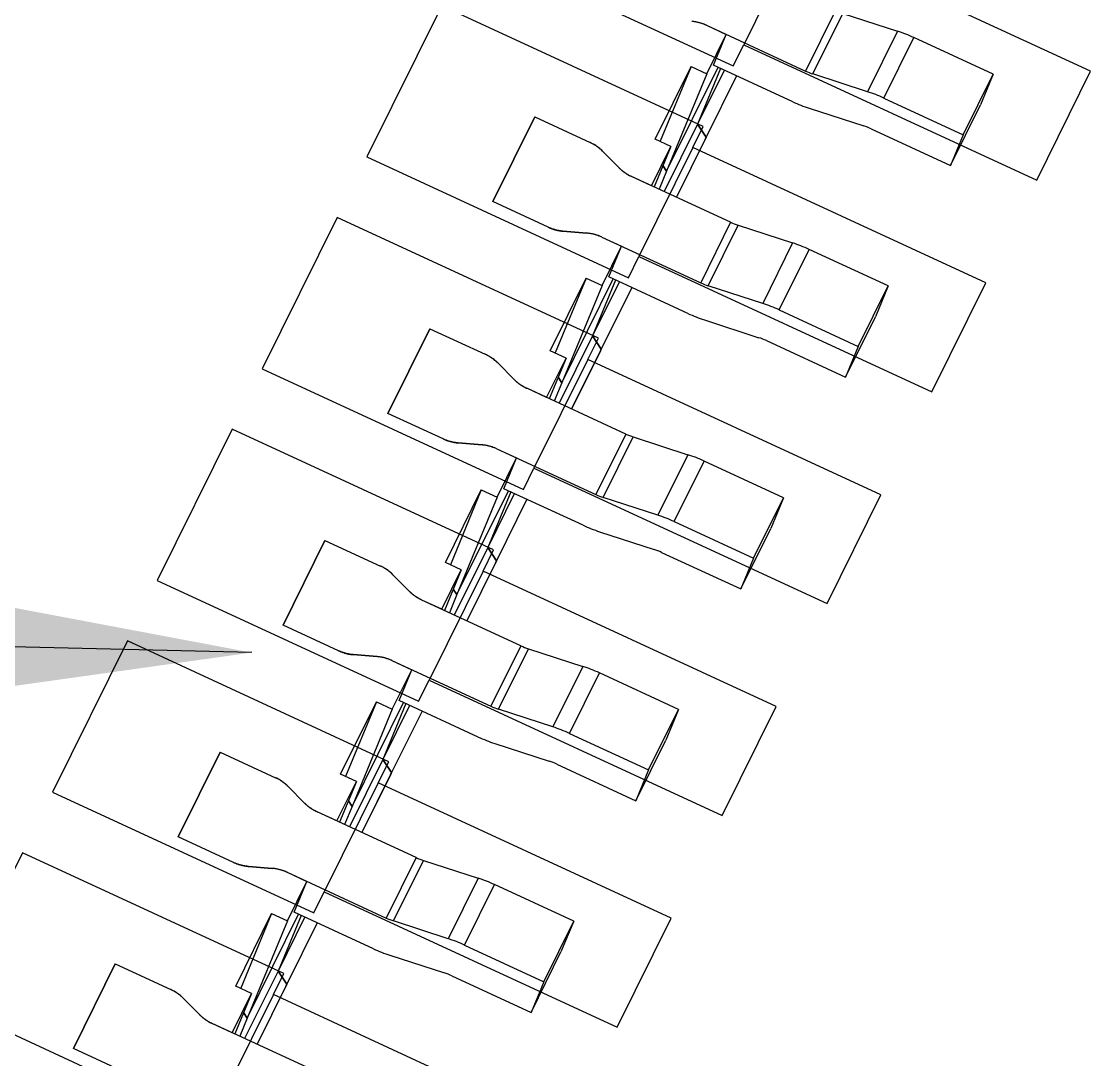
# Model space of a CAD drawing. Header units: millimetres. Extents: x 7 to 507, y -14 to 339.
# Drawn here: x 131.539 to 132.519, y 230.76 to 231.712 of the extents above; entities that cross this region are included whole.
import ezdxf

# ---------------------------------------------------------------- set-up
doc = ezdxf.new("R2010")
doc.units = ezdxf.units.MM
doc.header["$LTSCALE"] = 23.1
doc.layers.get('0').update_dxf_attribs({"linetype": 'CONTINUOUS'})
for name, color, linetype in [('_139725', 7, 'CONTINUOUS'), ('_205064', 7, 'CONTINUOUS'), ('_381931', 7, 'CONTINUOUS'), ('_39142', 7, 'CONTINUOUS'), ('_521415', 7, 'CONTINUOUS'), ('_556391', 7, 'CONTINUOUS'), ('_557848', 7, 'CONTINUOUS')]:
    doc.layers.add(name, color=color, linetype=linetype)
doc.styles.get("Standard").update_dxf_attribs({"font": 'simplex.shx', "width": 0.8})
doc.dimstyles.get("Standard").update_dxf_attribs({"dimtxt": 3, "dimasz": 3, "dimexe": 2, "dimexo": 0.35, "dimtad": 1, "dimdec": 3, "dimzin": 0, "dimdsep": 46, "dimtxsty": 'Standard', "dimcen": 0.09, "dimadec": 3, "dimazin": 0, "dimtol": 1, "dimtp": 0.001, "dimtm": 0.001, "dimtfac": 1, "dimtdec": 3, "dimtofl": 0, "dimtmove": 0, "dimatfit": 3, "dimfxl": 0, "dimtolj": 1, "dimtzin": 0, "dimarcsym": 0})

msp = doc.modelspace()

# ---------------------------------------------------------------- linework, layer by layer
at = {"color": 4}
for p, q in [((132.25043, 231.79001), (132.20101, 231.69021)), ((132.51901, 231.66598), (132.25043, 231.79001)), ((132.20101, 231.69021), (132.46959, 231.56618)), ((132.46959, 231.56618), (132.51901, 231.66598)), ((132.15433, 231.59596), (132.10491, 231.49616)), ((132.42291, 231.47193), (132.15433, 231.59596)), ((132.10491, 231.49616), (132.37349, 231.37213)), ((132.37349, 231.37213), (132.42291, 231.47193)), ((132.05823, 231.40191), (132.00881, 231.30211)), ((132.32681, 231.27788), (132.05823, 231.40191)), ((132.00881, 231.30211), (132.27739, 231.17809)), ((132.27739, 231.17809), (132.32681, 231.27788)), ((131.96213, 231.20786), (131.91271, 231.10807)), ((132.23072, 231.08383), (131.96213, 231.20786)), ((131.91271, 231.10807), (132.18129, 230.98404)), ((132.18129, 230.98404), (132.23072, 231.08383)), ((131.86604, 231.01381), (131.81661, 230.91402)), ((132.13462, 230.88979), (131.86604, 231.01381)), ((131.81661, 230.91402), (132.0852, 230.78999)), ((132.0852, 230.78999), (132.13462, 230.88979)), ((131.76994, 230.81977), (131.72052, 230.71997)), ((132.03852, 230.69574), (131.76994, 230.81977))]:
    msp.add_line(p, q, dxfattribs=at)
at = {"color": 1}
for p, q in [((131.95185, 231.78143), (132.1914, 231.6708)), ((131.92439, 231.72598), (131.85575, 231.58738)), ((132.16394, 231.61536), (131.92439, 231.72598)), ((132.1914, 231.6708), (132.20101, 231.69021)), ((132.15433, 231.59596), (132.16394, 231.61536)), ((131.85575, 231.58738), (132.0953, 231.47676)), ((131.82829, 231.53194), (131.75965, 231.39333)), ((132.06784, 231.42131), (131.82829, 231.53194)), ((132.0953, 231.47676), (132.10491, 231.49616)), ((132.05823, 231.40191), (132.06784, 231.42131)), ((131.75965, 231.39333), (131.9992, 231.28271)), ((131.7322, 231.33789), (131.66356, 231.19928)), ((131.97174, 231.22727), (131.7322, 231.33789)), ((131.9992, 231.28271), (132.00881, 231.30211)), ((131.96213, 231.20786), (131.97174, 231.22727)), ((131.66356, 231.19928), (131.9031, 231.08866)), ((131.6361, 231.14384), (131.56746, 231.00523)), ((131.87565, 231.03322), (131.6361, 231.14384)), ((131.9031, 231.08866), (131.91271, 231.10807)), ((131.86604, 231.01381), (131.87565, 231.03322)), ((131.56746, 231.00523), (131.807, 230.89461)), ((131.54, 230.94979), (131.47136, 230.81119)), ((131.77955, 230.83917), (131.54, 230.94979)), ((131.807, 230.89461), (131.81661, 230.91402)), ((131.76994, 230.81977), (131.77955, 230.83917)), ((131.47136, 230.81119), (131.71091, 230.70057))]:
    msp.add_line(p, q, dxfattribs=at)
at = {"layer": '_139725', "color": 7}
for p, q in [((132.16696, 231.70803), (132.18511, 231.69965)), ((132.16726, 231.66361), (132.18511, 231.69965)), ((132.17346, 231.67149), (132.18511, 231.69965)), ((132.11979, 231.60378), (132.15274, 231.67031)), ((132.15274, 231.67031), (132.12443, 231.60187)), ((132.13037, 231.57444), (132.17751, 231.66962)), ((132.16726, 231.66361), (132.13037, 231.57444)), ((132.15274, 231.67031), (132.16726, 231.66361)), ((132.18299, 231.66677), (132.15858, 231.61748)), ((132.19447, 231.66178), (132.16656, 231.60542)), ((132.00944, 231.62409), (131.971, 231.54647)), ((132.00944, 231.62409), (132.06025, 231.60062)), ((132.16656, 231.60542), (132.15858, 231.61748)), ((132.13431, 231.59708), (132.11979, 231.60378)), ((132.16573, 231.60364), (132.16656, 231.60542)), ((132.11646, 231.56104), (132.13431, 231.59708)), ((132.13431, 231.59708), (132.11893, 231.5599)), ((132.0717, 231.59268), (132.08688, 231.57737)), ((132.12704, 231.57949), (132.13037, 231.57444)), ((132.11646, 231.56104), (132.09832, 231.56942)), ((132.02181, 231.523), (131.971, 231.54647)), ((132.05727, 231.51759), (132.0354, 231.51939)), ((132.07086, 231.51398), (132.08901, 231.5056)), ((132.07116, 231.46956), (132.08901, 231.5056)), ((132.07736, 231.47744), (132.08901, 231.5056)), ((132.02369, 231.40974), (132.05664, 231.47627)), ((132.05664, 231.47627), (132.02833, 231.40782)), ((132.05664, 231.47627), (132.07116, 231.46956)), ((132.03428, 231.38039), (132.08141, 231.47557)), ((132.07116, 231.46956), (132.03428, 231.38039)), ((132.08689, 231.47272), (132.06248, 231.42344)), ((132.09838, 231.46774), (132.07046, 231.41137)), ((131.91334, 231.43004), (131.8749, 231.35242)), ((131.91334, 231.43004), (131.96416, 231.40658)), ((132.07046, 231.41137), (132.06248, 231.42344)), ((132.03821, 231.40303), (132.02369, 231.40974)), ((132.06963, 231.40959), (132.07046, 231.41137)), ((131.9756, 231.39863), (131.99078, 231.38332)), ((132.02037, 231.36699), (132.03821, 231.40303)), ((132.03821, 231.40303), (132.02283, 231.36585)), ((132.03094, 231.38545), (132.03428, 231.38039)), ((132.02037, 231.36699), (132.00222, 231.37538)), ((131.92572, 231.32896), (131.8749, 231.35242)), ((131.96118, 231.32355), (131.9393, 231.32534)), ((131.97476, 231.31993), (131.99291, 231.31155)), ((131.97506, 231.27552), (131.99291, 231.31155)), ((131.98126, 231.28339), (131.99291, 231.31155)), ((131.9276, 231.21569), (131.96054, 231.28222)), ((131.96054, 231.28222), (131.93223, 231.21377)), ((131.93818, 231.18635), (131.98531, 231.28152)), ((131.96054, 231.28222), (131.97506, 231.27552)), ((131.97506, 231.27552), (131.93818, 231.18635)), ((131.99079, 231.27867), (131.96639, 231.22939)), ((132.00228, 231.27369), (131.97436, 231.21732)), ((131.81724, 231.23599), (131.77881, 231.15837)), ((131.81724, 231.23599), (131.86806, 231.21253)), ((131.97436, 231.21732), (131.96639, 231.22939)), ((131.94211, 231.20898), (131.9276, 231.21569)), ((131.97354, 231.21555), (131.97436, 231.21732)), ((131.8795, 231.20458), (131.89468, 231.18927)), ((131.92427, 231.17295), (131.94211, 231.20898)), ((131.94211, 231.20898), (131.92674, 231.17181)), ((131.93484, 231.1914), (131.93818, 231.18635)), ((131.92427, 231.17295), (131.90612, 231.18133)), ((131.82962, 231.13491), (131.77881, 231.15837)), ((131.86508, 231.1295), (131.8432, 231.1313)), ((131.87866, 231.12589), (131.89681, 231.11751)), ((131.87896, 231.08147), (131.89681, 231.11751)), ((131.88516, 231.08935), (131.89681, 231.11751)), ((131.8315, 231.02164), (131.86445, 231.08817)), ((131.86445, 231.08817), (131.83613, 231.01972)), ((131.84208, 230.9923), (131.88921, 231.08748)), ((131.86445, 231.08817), (131.87896, 231.08147)), ((131.8947, 231.08463), (131.87029, 231.03534)), ((131.87896, 231.08147), (131.84208, 230.9923)), ((131.90618, 231.07964), (131.87826, 231.02327)), ((131.72115, 231.04195), (131.68271, 230.96433)), ((131.72115, 231.04195), (131.77196, 231.01848)), ((131.87826, 231.02327), (131.87029, 231.03534)), ((131.84602, 231.01494), (131.8315, 231.02164)), ((131.87744, 231.0215), (131.87826, 231.02327)), ((131.7834, 231.01054), (131.79858, 230.99522)), ((131.82817, 230.9789), (131.84602, 231.01494)), ((131.84602, 231.01494), (131.83064, 230.97776)), ((131.83874, 230.99735), (131.84208, 230.9923)), ((131.82817, 230.9789), (131.81002, 230.98728)), ((131.73352, 230.94086), (131.68271, 230.96433)), ((131.76898, 230.93545), (131.74711, 230.93725)), ((131.78257, 230.93184), (131.80071, 230.92346)), ((131.78287, 230.88742), (131.80071, 230.92346)), ((131.78907, 230.8953), (131.80071, 230.92346)), ((131.7354, 230.82759), (131.76835, 230.89412)), ((131.76835, 230.89412), (131.74004, 230.82568)), ((131.74598, 230.79825), (131.79312, 230.89343)), ((131.76835, 230.89412), (131.78287, 230.88742)), ((131.7986, 230.89058), (131.77419, 230.84129)), ((131.78287, 230.88742), (131.74598, 230.79825)), ((131.81008, 230.88559), (131.78217, 230.82923)), ((131.62505, 230.8479), (131.58661, 230.77028)), ((131.62505, 230.8479), (131.67586, 230.82443)), ((131.78217, 230.82923), (131.77419, 230.84129)), ((131.73207, 230.78485), (131.74992, 230.82089)), ((131.74992, 230.82089), (131.73454, 230.78371)), ((131.74992, 230.82089), (131.7354, 230.82759)), ((131.78134, 230.82745), (131.78217, 230.82923)), ((131.6873, 230.81649), (131.70248, 230.80118)), ((131.74264, 230.8033), (131.74598, 230.79825)), ((131.73207, 230.78485), (131.71392, 230.79323)), ((131.63742, 230.74681), (131.58661, 230.77028))]:
    msp.add_line(p, q, dxfattribs=at)
for points in [[(132.16696, 231.70803), (132.16638, 231.70829), (132.16579, 231.70855), (132.1652, 231.70879), (132.1646, 231.70903), (132.164, 231.70926), (132.16339, 231.70948), (132.16279, 231.70969), (132.16217, 231.70989), (132.16156, 231.71008), (132.16094, 231.71026), (132.16032, 231.71043), (132.1597, 231.71059), (132.15907, 231.71074), (132.15844, 231.71088), (132.15781, 231.71101), (132.15718, 231.71113), (132.15655, 231.71125), (132.15592, 231.71135), (132.15528, 231.71144), (132.15465, 231.71152), (132.15401, 231.71158), (132.15337, 231.71164)], [(132.08688, 231.57737), (132.08728, 231.57696), (132.08769, 231.57657), (132.08811, 231.57618), (132.08853, 231.57579), (132.08896, 231.57542), (132.0894, 231.57505), (132.08988, 231.57465), (132.09037, 231.57427), (132.09086, 231.57389), (132.09136, 231.57351), (132.09186, 231.57315), (132.09237, 231.5728), (132.09289, 231.57245), (132.09341, 231.57211), (132.09394, 231.57178), (132.09447, 231.57145), (132.09501, 231.57114), (132.09555, 231.57083), (132.09609, 231.57053), (132.09664, 231.57024), (132.0972, 231.56996), (132.09776, 231.56969), (132.09832, 231.56942)], [(132.0354, 231.51939), (132.03476, 231.51945), (132.03413, 231.51952), (132.03349, 231.5196), (132.03286, 231.51969), (132.03222, 231.51979), (132.03159, 231.5199), (132.03096, 231.52002), (132.03033, 231.52015), (132.0297, 231.52029), (132.02907, 231.52044), (132.02845, 231.52061), (132.02783, 231.52078), (132.02721, 231.52096), (132.0266, 231.52115), (132.02599, 231.52135), (132.02538, 231.52156), (132.02477, 231.52178), (132.02417, 231.522), (132.02358, 231.52224), (132.02298, 231.52249), (132.0224, 231.52274), (132.02181, 231.523)], [(132.07086, 231.51398), (132.07028, 231.51424), (132.06969, 231.5145), (132.0691, 231.51474), (132.0685, 231.51498), (132.0679, 231.51521), (132.0673, 231.51543), (132.06669, 231.51564), (132.06608, 231.51584), (132.06546, 231.51603), (132.06484, 231.51621), (132.06422, 231.51638), (132.0636, 231.51654), (132.06297, 231.51669), (132.06235, 231.51683), (132.06172, 231.51697), (132.06109, 231.51709), (132.06045, 231.5172), (132.05982, 231.5173), (132.05918, 231.51739), (132.05855, 231.51747), (132.05791, 231.51754), (132.05727, 231.51759)], [(131.99078, 231.38332), (131.99118, 231.38292), (131.99159, 231.38252), (131.99201, 231.38213), (131.99244, 231.38175), (131.99287, 231.38137), (131.9933, 231.381), (131.99378, 231.38061), (131.99427, 231.38022), (131.99476, 231.37984), (131.99526, 231.37947), (131.99576, 231.3791), (131.99628, 231.37875), (131.99679, 231.3784), (131.99731, 231.37806), (131.99784, 231.37773), (131.99837, 231.3774), (131.99891, 231.37709), (131.99945, 231.37678), (132, 231.37648), (132.00055, 231.37619), (132.0011, 231.37591), (132.00166, 231.37564), (132.00222, 231.37538)], [(131.9393, 231.32534), (131.93867, 231.3254), (131.93803, 231.32547), (131.93739, 231.32555), (131.93676, 231.32564), (131.93612, 231.32574), (131.93549, 231.32585), (131.93486, 231.32597), (131.93423, 231.3261), (131.9336, 231.32624), (131.93298, 231.3264), (131.93235, 231.32656), (131.93173, 231.32673), (131.93111, 231.32691), (131.9305, 231.3271), (131.92989, 231.3273), (131.92928, 231.32751), (131.92868, 231.32773), (131.92808, 231.32796), (131.92748, 231.32819), (131.92689, 231.32844), (131.9263, 231.32869), (131.92572, 231.32896)], [(131.97476, 231.31993), (131.97418, 231.3202), (131.97359, 231.32045), (131.973, 231.3207), (131.9724, 231.32093), (131.9718, 231.32116), (131.9712, 231.32138), (131.97059, 231.32159), (131.96998, 231.32179), (131.96936, 231.32198), (131.96875, 231.32216), (131.96812, 231.32233), (131.9675, 231.32249), (131.96688, 231.32265), (131.96625, 231.32279), (131.96562, 231.32292), (131.96499, 231.32304), (131.96435, 231.32315), (131.96372, 231.32325), (131.96309, 231.32334), (131.96245, 231.32342), (131.96181, 231.32349), (131.96118, 231.32355)], [(131.89468, 231.18927), (131.89508, 231.18887), (131.8955, 231.18847), (131.89591, 231.18808), (131.89634, 231.1877), (131.89677, 231.18732), (131.8972, 231.18695), (131.89768, 231.18656), (131.89817, 231.18617), (131.89866, 231.18579), (131.89916, 231.18542), (131.89967, 231.18506), (131.90018, 231.1847), (131.90069, 231.18435), (131.90122, 231.18401), (131.90174, 231.18368), (131.90227, 231.18336), (131.90281, 231.18304), (131.90335, 231.18274), (131.9039, 231.18244), (131.90445, 231.18215), (131.905, 231.18186), (131.90556, 231.18159), (131.90612, 231.18133)], [(131.8432, 231.1313), (131.84257, 231.13135), (131.84193, 231.13142), (131.8413, 231.1315), (131.84066, 231.13159), (131.84003, 231.13169), (131.83939, 231.1318), (131.83876, 231.13192), (131.83813, 231.13206), (131.8375, 231.1322), (131.83688, 231.13235), (131.83626, 231.13251), (131.83563, 231.13268), (131.83502, 231.13286), (131.8344, 231.13305), (131.83379, 231.13325), (131.83318, 231.13346), (131.83258, 231.13368), (131.83198, 231.13391), (131.83138, 231.13415), (131.83079, 231.13439), (131.8302, 231.13465), (131.82962, 231.13491)], [(131.87866, 231.12589), (131.87808, 231.12615), (131.87749, 231.1264), (131.8769, 231.12665), (131.87631, 231.12689), (131.8757, 231.12711), (131.8751, 231.12733), (131.87449, 231.12754), (131.87388, 231.12774), (131.87327, 231.12793), (131.87265, 231.12811), (131.87203, 231.12828), (131.8714, 231.12845), (131.87078, 231.1286), (131.87015, 231.12874), (131.86952, 231.12887), (131.86889, 231.12899), (131.86826, 231.1291), (131.86762, 231.1292), (131.86699, 231.12929), (131.86635, 231.12937), (131.86571, 231.12944), (131.86508, 231.1295)], [(131.79858, 230.99522), (131.79899, 230.99482), (131.7994, 230.99442), (131.79982, 230.99404), (131.80024, 230.99365), (131.80067, 230.99328), (131.80111, 230.9929), (131.80159, 230.99251), (131.80207, 230.99212), (131.80256, 230.99174), (131.80306, 230.99137), (131.80357, 230.99101), (131.80408, 230.99065), (131.8046, 230.9903), (131.80512, 230.98996), (131.80564, 230.98963), (131.80618, 230.98931), (131.80671, 230.98899), (131.80725, 230.98869), (131.8078, 230.98839), (131.80835, 230.9881), (131.8089, 230.98782), (131.80946, 230.98754), (131.81002, 230.98728)], [(131.74711, 230.93725), (131.74647, 230.93731), (131.74583, 230.93737), (131.7452, 230.93745), (131.74456, 230.93754), (131.74393, 230.93764), (131.7433, 230.93776), (131.74266, 230.93788), (131.74203, 230.93801), (131.74141, 230.93815), (131.74078, 230.9383), (131.74016, 230.93846), (131.73954, 230.93863), (131.73892, 230.93881), (131.7383, 230.93901), (131.73769, 230.93921), (131.73708, 230.93941), (131.73648, 230.93963), (131.73588, 230.93986), (131.73528, 230.9401), (131.73469, 230.94034), (131.7341, 230.9406), (131.73352, 230.94086)], [(131.78257, 230.93184), (131.78198, 230.9321), (131.7814, 230.93236), (131.7808, 230.9326), (131.78021, 230.93284), (131.77961, 230.93307), (131.779, 230.93329), (131.77839, 230.93349), (131.77778, 230.93369), (131.77717, 230.93389), (131.77655, 230.93407), (131.77593, 230.93424), (131.77531, 230.9344), (131.77468, 230.93455), (131.77405, 230.93469), (131.77342, 230.93482), (131.77279, 230.93494), (131.77216, 230.93506), (131.77152, 230.93516), (131.77089, 230.93525), (131.77025, 230.93532), (131.76962, 230.93539), (131.76898, 230.93545)], [(131.70248, 230.80118), (131.70289, 230.80077), (131.7033, 230.80038), (131.70372, 230.79999), (131.70414, 230.7996), (131.70457, 230.79923), (131.70501, 230.79886), (131.70549, 230.79846), (131.70597, 230.79808), (131.70647, 230.7977), (131.70697, 230.79732), (131.70747, 230.79696), (131.70798, 230.7966), (131.7085, 230.79626), (131.70902, 230.79592), (131.70955, 230.79559), (131.71008, 230.79526), (131.71061, 230.79495), (131.71116, 230.79464), (131.7117, 230.79434), (131.71225, 230.79405), (131.71281, 230.79377), (131.71336, 230.7935), (131.71392, 230.79323)]]:
    msp.add_lwpolyline(points, dxfattribs=at)
for centre, radius, start, end in [((132.04306, 231.56338), 0.04102, 58.60717, 65.22143), ((132.04384, 231.56463), 0.03955, 51.83716, 58.61759), ((132.04525, 231.56642), 0.03727, 44.79617, 51.84723), ((131.94696, 231.36933), 0.04102, 58.60717, 65.22143), ((131.94774, 231.37059), 0.03955, 51.83716, 58.61759), ((131.94915, 231.37237), 0.03727, 44.79617, 51.84723), ((131.85087, 231.17528), 0.04102, 58.60717, 65.22143), ((131.85164, 231.17654), 0.03955, 51.83716, 58.61759), ((131.85305, 231.17833), 0.03727, 44.79617, 51.84723), ((131.75477, 230.98124), 0.04102, 58.60717, 65.22143), ((131.75554, 230.98249), 0.03955, 51.83716, 58.61759), ((131.75695, 230.98428), 0.03727, 44.79617, 51.84723), ((131.65867, 230.78719), 0.04102, 58.60717, 65.22143), ((131.65944, 230.78844), 0.03955, 51.83716, 58.61759), ((131.66086, 230.79023), 0.03727, 44.79617, 51.84723)]:
    msp.add_arc(centre, radius, start, end, dxfattribs=at)
at = {"layer": '_205064', "color": 9}
for p, q in [((131.971, 231.54647), (132.00944, 231.62409)), ((132.18905, 231.52752), (132.1616, 231.47208)), ((132.16844, 231.4694), (132.1959, 231.52484)), ((132.24587, 231.50862), (132.21842, 231.45318)), ((132.23347, 231.44727), (132.26093, 231.50272))]:
    msp.add_line(p, q, dxfattribs=at)
at = {"layer": '_205064', "color": 7}
for p, q in [((132.00944, 231.62409), (132.06025, 231.60062)), ((132.08688, 231.57737), (132.0717, 231.59268)), ((132.18905, 231.52752), (132.09832, 231.56942)), ((132.02181, 231.523), (131.971, 231.54647)), ((132.0354, 231.51939), (132.05727, 231.51759)), ((132.1959, 231.52484), (132.24587, 231.50862)), ((132.07086, 231.51398), (132.1616, 231.47208)), ((132.33352, 231.46919), (132.26093, 231.50272)), ((132.14995, 231.44392), (132.07736, 231.47744)), ((132.03428, 231.38039), (132.08141, 231.47557)), ((132.08363, 231.47455), (132.06248, 231.42344)), ((132.21842, 231.45318), (132.16844, 231.4694)), ((132.30606, 231.41375), (132.33352, 231.46919)), ((132.33352, 231.46919), (132.32187, 231.44104)), ((132.23347, 231.44727), (132.30606, 231.41375)), ((132.165, 231.43802), (132.21498, 231.4218)), ((132.29441, 231.38559), (132.32187, 231.44104)), ((132.06248, 231.42344), (132.0319, 231.36167)), ((132.06248, 231.42344), (132.07046, 231.41137)), ((132.22182, 231.41912), (132.29441, 231.38559)), ((132.07046, 231.41137), (132.04325, 231.35643)), ((132.06965, 231.40958), (132.04331, 231.3564)), ((132.07046, 231.41137), (132.06965, 231.40959)), ((132.30606, 231.41375), (132.29441, 231.38559)), ((132.03428, 231.38039), (132.02739, 231.36375)), ((132.03428, 231.38039), (132.03094, 231.38545))]:
    msp.add_line(p, q, dxfattribs=at)
for points in [[(132.0717, 231.59268), (132.07129, 231.59308), (132.07088, 231.59348), (132.07046, 231.59387), (132.07004, 231.59425), (132.06961, 231.59463), (132.06917, 231.595), (132.06869, 231.59539), (132.0682, 231.59578), (132.06771, 231.59616), (132.06721, 231.59653), (132.06671, 231.5969), (132.0662, 231.59725), (132.06568, 231.5976), (132.06516, 231.59794), (132.06463, 231.59827), (132.0641, 231.59859), (132.06356, 231.59891), (132.06302, 231.59922), (132.06248, 231.59952), (132.06193, 231.59981), (132.06137, 231.60009), (132.06082, 231.60036), (132.06025, 231.60062)], [(132.09832, 231.56942), (132.09778, 231.56967), (132.09725, 231.56993), (132.09672, 231.5702), (132.0962, 231.57048), (132.09567, 231.57076), (132.09516, 231.57105), (132.09463, 231.57136), (132.0941, 231.57168), (132.09358, 231.572), (132.09306, 231.57233), (132.09255, 231.57268), (132.09204, 231.57302), (132.09154, 231.57338), (132.09105, 231.57375), (132.09056, 231.57412), (132.09007, 231.5745), (132.0896, 231.57489), (132.08912, 231.57528), (132.08866, 231.57568), (132.0882, 231.57609), (132.08775, 231.57651), (132.08731, 231.57694), (132.08688, 231.57737)], [(132.02181, 231.523), (132.02236, 231.52276), (132.0229, 231.52252), (132.02345, 231.52229), (132.024, 231.52207), (132.02455, 231.52186), (132.02511, 231.52165), (132.0257, 231.52145), (132.02628, 231.52125), (132.02688, 231.52106), (132.02747, 231.52088), (132.02807, 231.52071), (132.02867, 231.52055), (132.02927, 231.52039), (132.02988, 231.52025), (132.03049, 231.52012), (132.0311, 231.51999), (132.03171, 231.51988), (132.03232, 231.51977), (132.03293, 231.51968), (132.03355, 231.51959), (132.03417, 231.51951), (132.03478, 231.51945), (132.0354, 231.51939)]]:
    msp.add_lwpolyline(points, dxfattribs=at)
for centre, radius, start, end in [((132.21514, 231.58399), 0.0622, 245.20363, 251.97678), ((132.05408, 231.47892), 0.0388, 78.4075, 85.28226), ((132.05376, 231.47721), 0.04055, 71.76834, 78.44297), ((132.0535, 231.47639), 0.04141, 65.21476, 71.78793), ((132.20391, 231.37944), 0.13582, 65.17819, 72.00223), ((132.18751, 231.52811), 0.06174, 245.17819, 252.00223), ((132.17608, 231.32305), 0.13684, 65.20363, 71.97678), ((132.20734, 231.56815), 0.13684, 245.20363, 251.97678), ((132.1959, 231.36308), 0.06174, 65.17819, 72.00223)]:
    msp.add_arc(centre, radius, start, end, dxfattribs=at)
at = {"layer": '_381931', "color": 9}
for p, q in [((131.68271, 230.96433), (131.72115, 231.04195)), ((131.90076, 230.94538), (131.8733, 230.88994)), ((131.88014, 230.88725), (131.9076, 230.9427)), ((131.95758, 230.92647), (131.93012, 230.87103)), ((131.94518, 230.86513), (131.97263, 230.92057))]:
    msp.add_line(p, q, dxfattribs=at)
at = {"layer": '_381931', "color": 7}
for p, q in [((131.72115, 231.04195), (131.77196, 231.01848)), ((131.79858, 230.99522), (131.7834, 231.01054)), ((131.90076, 230.94538), (131.81002, 230.98728)), ((131.73352, 230.94086), (131.68271, 230.96433)), ((131.74711, 230.93725), (131.76898, 230.93545)), ((131.9076, 230.9427), (131.95758, 230.92647)), ((131.78257, 230.93184), (131.8733, 230.88994)), ((132.04522, 230.88705), (131.97263, 230.92057)), ((131.74598, 230.79825), (131.79312, 230.89343)), ((131.79533, 230.89241), (131.77419, 230.84129)), ((131.86166, 230.86178), (131.78907, 230.8953)), ((131.93012, 230.87103), (131.88014, 230.88725)), ((132.01777, 230.83161), (132.04522, 230.88705)), ((132.04522, 230.88705), (132.03357, 230.85889)), ((131.94518, 230.86513), (132.01777, 230.83161)), ((132.00612, 230.80345), (132.03357, 230.85889)), ((131.87671, 230.85588), (131.92669, 230.83965)), ((131.77419, 230.84129), (131.7436, 230.77953)), ((131.77419, 230.84129), (131.78217, 230.82923)), ((131.93353, 230.83697), (132.00612, 230.80345)), ((132.01777, 230.83161), (132.00612, 230.80345)), ((131.78217, 230.82923), (131.75496, 230.77428)), ((131.78136, 230.82744), (131.75502, 230.77426)), ((131.78217, 230.82923), (131.78135, 230.82744)), ((131.74598, 230.79825), (131.74264, 230.8033)), ((131.74598, 230.79825), (131.7391, 230.78161))]:
    msp.add_line(p, q, dxfattribs=at)
for points in [[(131.7834, 231.01054), (131.783, 231.01094), (131.78258, 231.01134), (131.78217, 231.01173), (131.78174, 231.01211), (131.78131, 231.01249), (131.78088, 231.01286), (131.7804, 231.01325), (131.77991, 231.01364), (131.77942, 231.01402), (131.77892, 231.01439), (131.77841, 231.01475), (131.7779, 231.01511), (131.77739, 231.01546), (131.77686, 231.0158), (131.77634, 231.01613), (131.77581, 231.01645), (131.77527, 231.01677), (131.77473, 231.01707), (131.77418, 231.01737), (131.77363, 231.01766), (131.77308, 231.01794), (131.77252, 231.01822), (131.77196, 231.01848)], [(131.81002, 230.98728), (131.80949, 230.98753), (131.80895, 230.98779), (131.80843, 230.98806), (131.8079, 230.98833), (131.80738, 230.98862), (131.80686, 230.98891), (131.80633, 230.98922), (131.80581, 230.98953), (131.80528, 230.98986), (131.80477, 230.99019), (131.80426, 230.99053), (131.80375, 230.99088), (131.80325, 230.99124), (131.80275, 230.9916), (131.80226, 230.99198), (131.80178, 230.99236), (131.8013, 230.99274), (131.80083, 230.99314), (131.80037, 230.99354), (131.79991, 230.99395), (131.79946, 230.99437), (131.79902, 230.99479), (131.79858, 230.99522)], [(131.73352, 230.94086), (131.73406, 230.94062), (131.73461, 230.94038), (131.73515, 230.94015), (131.7357, 230.93993), (131.73626, 230.93971), (131.73682, 230.93951), (131.7374, 230.9393), (131.73799, 230.93911), (131.73858, 230.93892), (131.73918, 230.93874), (131.73978, 230.93857), (131.74038, 230.9384), (131.74098, 230.93825), (131.74159, 230.93811), (131.74219, 230.93797), (131.7428, 230.93785), (131.74341, 230.93773), (131.74403, 230.93763), (131.74464, 230.93753), (131.74526, 230.93745), (131.74587, 230.93737), (131.74649, 230.9373), (131.74711, 230.93725)]]:
    msp.add_lwpolyline(points, dxfattribs=at)
for centre, radius, start, end in [((131.92685, 231.00184), 0.0622, 245.20363, 251.97678), ((131.76579, 230.89678), 0.0388, 78.4075, 85.28226), ((131.76546, 230.89507), 0.04055, 71.76834, 78.44297), ((131.76521, 230.89425), 0.04141, 65.21476, 71.78793), ((131.91561, 230.7973), 0.13582, 65.17819, 72.00223), ((131.89922, 230.94597), 0.06174, 245.17819, 252.00223), ((131.88778, 230.74091), 0.13684, 65.20363, 71.97678), ((131.91905, 230.986), 0.13684, 245.20363, 251.97678), ((131.90761, 230.78094), 0.06174, 65.17819, 72.00223)]:
    msp.add_arc(centre, radius, start, end, dxfattribs=at)
at = {"layer": '_39142', "color": 9}
for p, q in [((131.8749, 231.35242), (131.91334, 231.43004)), ((132.09296, 231.33347), (132.0655, 231.27803)), ((132.07234, 231.27535), (132.0998, 231.33079)), ((132.14978, 231.31457), (132.12232, 231.25913)), ((132.13737, 231.25323), (132.16483, 231.30867))]:
    msp.add_line(p, q, dxfattribs=at)
at = {"layer": '_39142', "color": 7}
for p, q in [((131.91334, 231.43004), (131.96416, 231.40658)), ((131.99078, 231.38332), (131.9756, 231.39863)), ((132.09296, 231.33347), (132.00222, 231.37538)), ((131.92572, 231.32896), (131.8749, 231.35242)), ((132.0998, 231.33079), (132.14978, 231.31457)), ((131.9393, 231.32534), (131.96118, 231.32355)), ((131.97476, 231.31993), (132.0655, 231.27803)), ((132.23742, 231.27515), (132.16483, 231.30867)), ((131.93818, 231.18635), (131.98531, 231.28152)), ((131.98753, 231.2805), (131.96639, 231.22939)), ((132.05385, 231.24987), (131.98126, 231.28339)), ((132.12232, 231.25913), (132.07234, 231.27535)), ((132.20996, 231.2197), (132.23742, 231.27515)), ((132.23742, 231.27515), (132.22577, 231.24699)), ((132.13737, 231.25323), (132.20996, 231.2197)), ((132.0689, 231.24397), (132.11888, 231.22775)), ((132.19831, 231.19155), (132.22577, 231.24699)), ((131.96639, 231.22939), (131.9358, 231.16762)), ((131.96639, 231.22939), (131.97436, 231.21732)), ((132.12572, 231.22507), (132.19831, 231.19155)), ((131.97436, 231.21732), (131.94715, 231.16238)), ((131.97355, 231.21554), (131.94721, 231.16235)), ((131.97436, 231.21732), (131.97355, 231.21554)), ((132.20996, 231.2197), (132.19831, 231.19155)), ((131.93818, 231.18635), (131.93129, 231.1697)), ((131.93818, 231.18635), (131.93484, 231.1914))]:
    msp.add_line(p, q, dxfattribs=at)
for points in [[(131.9756, 231.39863), (131.97519, 231.39904), (131.97478, 231.39943), (131.97436, 231.39982), (131.97394, 231.4002), (131.97351, 231.40058), (131.97307, 231.40095), (131.97259, 231.40135), (131.97211, 231.40173), (131.97161, 231.40211), (131.97111, 231.40248), (131.97061, 231.40285), (131.9701, 231.4032), (131.96958, 231.40355), (131.96906, 231.40389), (131.96853, 231.40422), (131.968, 231.40455), (131.96747, 231.40486), (131.96692, 231.40517), (131.96638, 231.40547), (131.96583, 231.40576), (131.96527, 231.40604), (131.96472, 231.40631), (131.96416, 231.40658)], [(132.00222, 231.37538), (132.00168, 231.37563), (132.00115, 231.37589), (132.00062, 231.37615), (132.0001, 231.37643), (131.99958, 231.37671), (131.99906, 231.377), (131.99853, 231.37731), (131.998, 231.37763), (131.99748, 231.37795), (131.99696, 231.37829), (131.99645, 231.37863), (131.99594, 231.37898), (131.99544, 231.37933), (131.99495, 231.3797), (131.99446, 231.38007), (131.99397, 231.38045), (131.9935, 231.38084), (131.99303, 231.38123), (131.99256, 231.38164), (131.99211, 231.38205), (131.99166, 231.38246), (131.99121, 231.38289), (131.99078, 231.38332)], [(131.92572, 231.32896), (131.92626, 231.32871), (131.9268, 231.32848), (131.92735, 231.32825), (131.9279, 231.32802), (131.92845, 231.32781), (131.92901, 231.3276), (131.9296, 231.3274), (131.93019, 231.3272), (131.93078, 231.32701), (131.93137, 231.32683), (131.93197, 231.32666), (131.93257, 231.3265), (131.93318, 231.32635), (131.93378, 231.3262), (131.93439, 231.32607), (131.935, 231.32594), (131.93561, 231.32583), (131.93622, 231.32572), (131.93684, 231.32563), (131.93745, 231.32554), (131.93807, 231.32547), (131.93868, 231.3254), (131.9393, 231.32534)]]:
    msp.add_lwpolyline(points, dxfattribs=at)
for centre, radius, start, end in [((132.11904, 231.38994), 0.0622, 245.20363, 251.97678), ((131.95798, 231.28487), 0.0388, 78.4075, 85.28226), ((131.95766, 231.28316), 0.04055, 71.76834, 78.44297), ((131.9574, 231.28234), 0.04141, 65.21476, 71.78793), ((132.10781, 231.18539), 0.13582, 65.17819, 72.00223), ((132.09142, 231.33407), 0.06174, 245.17819, 252.00223), ((132.07998, 231.129), 0.13684, 65.20363, 71.97678), ((132.11124, 231.3741), 0.13684, 245.20363, 251.97678), ((132.09981, 231.16903), 0.06174, 65.17819, 72.00223)]:
    msp.add_arc(centre, radius, start, end, dxfattribs=at)
at = {"layer": '_521415', "color": 9}
msp.add_line((131.58661, 230.77028), (131.62505, 230.8479), dxfattribs=at)
at = {"layer": '_521415', "color": 7}
for p, q in [((131.62505, 230.8479), (131.67586, 230.82443)), ((131.70248, 230.80118), (131.6873, 230.81649)), ((131.80466, 230.75133), (131.71392, 230.79323)), ((131.63742, 230.74681), (131.58661, 230.77028))]:
    msp.add_line(p, q, dxfattribs=at)
for points in [[(131.6873, 230.81649), (131.6869, 230.81689), (131.68649, 230.81729), (131.68607, 230.81768), (131.68564, 230.81806), (131.68521, 230.81844), (131.68478, 230.81881), (131.6843, 230.8192), (131.68381, 230.81959), (131.68332, 230.81997), (131.68282, 230.82034), (131.68232, 230.82071), (131.6818, 230.82106), (131.68129, 230.82141), (131.68077, 230.82175), (131.68024, 230.82208), (131.67971, 230.8224), (131.67917, 230.82272), (131.67863, 230.82303), (131.67808, 230.82332), (131.67753, 230.82361), (131.67698, 230.8239), (131.67642, 230.82417), (131.67586, 230.82443)], [(131.71392, 230.79323), (131.71339, 230.79348), (131.71286, 230.79374), (131.71233, 230.79401), (131.7118, 230.79429), (131.71128, 230.79457), (131.71077, 230.79486), (131.71023, 230.79517), (131.70971, 230.79549), (131.70919, 230.79581), (131.70867, 230.79614), (131.70816, 230.79648), (131.70765, 230.79683), (131.70715, 230.79719), (131.70665, 230.79756), (131.70616, 230.79793), (131.70568, 230.79831), (131.7052, 230.7987), (131.70473, 230.79909), (131.70427, 230.79949), (131.70381, 230.7999), (131.70336, 230.80032), (131.70292, 230.80074), (131.70248, 230.80118)]]:
    msp.add_lwpolyline(points, dxfattribs=at)
at = {"layer": '_556391', "color": 9}
for p, q in [((131.77881, 231.15837), (131.81724, 231.23599)), ((131.99686, 231.13943), (131.9694, 231.08398)), ((131.97624, 231.0813), (132.0037, 231.13674)), ((132.05368, 231.12052), (132.02622, 231.06508)), ((132.04127, 231.05918), (132.06873, 231.11462))]:
    msp.add_line(p, q, dxfattribs=at)
at = {"layer": '_556391', "color": 7}
for p, q in [((131.81724, 231.23599), (131.86806, 231.21253)), ((131.89468, 231.18927), (131.8795, 231.20458)), ((131.99686, 231.13943), (131.90612, 231.18133)), ((131.82962, 231.13491), (131.77881, 231.15837)), ((132.0037, 231.13674), (132.05368, 231.12052)), ((131.8432, 231.1313), (131.86508, 231.1295)), ((131.87866, 231.12589), (131.9694, 231.08398)), ((132.14132, 231.0811), (132.06873, 231.11462)), ((131.84208, 230.9923), (131.88921, 231.08748)), ((131.89143, 231.08645), (131.87029, 231.03534)), ((131.95775, 231.05583), (131.88516, 231.08935)), ((132.02622, 231.06508), (131.97624, 231.0813)), ((132.11386, 231.02566), (132.14132, 231.0811)), ((132.14132, 231.0811), (132.12967, 231.05294)), ((132.04127, 231.05918), (132.11386, 231.02566)), ((131.9728, 231.04992), (132.02278, 231.0337)), ((132.10222, 230.9975), (132.12967, 231.05294)), ((131.87029, 231.03534), (131.8397, 230.97358)), ((131.87029, 231.03534), (131.87826, 231.02327)), ((132.02963, 231.03102), (132.10222, 230.9975)), ((132.11386, 231.02566), (132.10222, 230.9975)), ((131.87826, 231.02327), (131.85106, 230.96833)), ((131.87745, 231.02149), (131.85112, 230.9683)), ((131.87826, 231.02327), (131.87745, 231.02149)), ((131.84208, 230.9923), (131.83874, 230.99735)), ((131.84208, 230.9923), (131.8352, 230.97566))]:
    msp.add_line(p, q, dxfattribs=at)
for points in [[(131.8795, 231.20458), (131.87909, 231.20499), (131.87868, 231.20538), (131.87826, 231.20577), (131.87784, 231.20616), (131.87741, 231.20653), (131.87697, 231.2069), (131.87649, 231.2073), (131.87601, 231.20769), (131.87552, 231.20807), (131.87502, 231.20844), (131.87451, 231.2088), (131.874, 231.20916), (131.87348, 231.2095), (131.87296, 231.20984), (131.87244, 231.21018), (131.8719, 231.2105), (131.87137, 231.21081), (131.87083, 231.21112), (131.87028, 231.21142), (131.86973, 231.21171), (131.86918, 231.21199), (131.86862, 231.21226), (131.86806, 231.21253)], [(131.90612, 231.18133), (131.90558, 231.18158), (131.90505, 231.18184), (131.90452, 231.18211), (131.904, 231.18238), (131.90348, 231.18266), (131.90296, 231.18296), (131.90243, 231.18326), (131.9019, 231.18358), (131.90138, 231.18391), (131.90087, 231.18424), (131.90035, 231.18458), (131.89985, 231.18493), (131.89935, 231.18529), (131.89885, 231.18565), (131.89836, 231.18602), (131.89788, 231.1864), (131.8974, 231.18679), (131.89693, 231.18719), (131.89646, 231.18759), (131.89601, 231.188), (131.89556, 231.18842), (131.89511, 231.18884), (131.89468, 231.18927)], [(131.82962, 231.13491), (131.83016, 231.13466), (131.8307, 231.13443), (131.83125, 231.1342), (131.8318, 231.13398), (131.83236, 231.13376), (131.83291, 231.13356), (131.8335, 231.13335), (131.83409, 231.13315), (131.83468, 231.13296), (131.83528, 231.13278), (131.83587, 231.13261), (131.83647, 231.13245), (131.83708, 231.1323), (131.83768, 231.13215), (131.83829, 231.13202), (131.8389, 231.1319), (131.83951, 231.13178), (131.84012, 231.13168), (131.84074, 231.13158), (131.84135, 231.13149), (131.84197, 231.13142), (131.84259, 231.13135), (131.8432, 231.1313)]]:
    msp.add_lwpolyline(points, dxfattribs=at)
for centre, radius, start, end in [((132.02294, 231.19589), 0.0622, 245.20363, 251.97678), ((131.86189, 231.09083), 0.0388, 78.4075, 85.28226), ((131.86156, 231.08911), 0.04055, 71.76834, 78.44297), ((131.86131, 231.08829), 0.04141, 65.21476, 71.78793), ((132.01171, 230.99135), 0.13582, 65.17819, 72.00223), ((131.99532, 231.14002), 0.06174, 245.17819, 252.00223), ((131.98388, 230.93495), 0.13684, 65.20363, 71.97678), ((132.01514, 231.18005), 0.13684, 245.20363, 251.97678), ((132.00371, 230.97499), 0.06174, 65.17819, 72.00223)]:
    msp.add_arc(centre, radius, start, end, dxfattribs=at)
at = {"layer": '_557848', "color": 9}
for p, q in [((132.28515, 231.72157), (132.2577, 231.66613)), ((132.26454, 231.66344), (132.29199, 231.71889)), ((132.34197, 231.70266), (132.31452, 231.64722)), ((132.32957, 231.64132), (132.35702, 231.69676))]:
    msp.add_line(p, q, dxfattribs=at)
at = {"layer": '_557848', "color": 7}
for p, q in [((132.29199, 231.71889), (132.34197, 231.70266)), ((132.16696, 231.70803), (132.2577, 231.66613)), ((132.42961, 231.66324), (132.35702, 231.69676)), ((132.13037, 231.57444), (132.17751, 231.66962)), ((132.17972, 231.6686), (132.15858, 231.61748)), ((132.24605, 231.63797), (132.17346, 231.67149)), ((132.31452, 231.64722), (132.26454, 231.66344)), ((132.40216, 231.6078), (132.42961, 231.66324)), ((132.42961, 231.66324), (132.41797, 231.63508)), ((132.32957, 231.64132), (132.40216, 231.6078)), ((132.39051, 231.57964), (132.41797, 231.63508)), ((132.2611, 231.63207), (132.31108, 231.61585)), ((132.15858, 231.61748), (132.12799, 231.55572)), ((132.15858, 231.61748), (132.16656, 231.60542)), ((132.16656, 231.60542), (132.13935, 231.55047)), ((132.16575, 231.60363), (132.13941, 231.55045)), ((132.16656, 231.60542), (132.16575, 231.60363)), ((132.31792, 231.61316), (132.39051, 231.57964)), ((132.40216, 231.6078), (132.39051, 231.57964)), ((132.13037, 231.57444), (132.12349, 231.5578)), ((132.13037, 231.57444), (132.12704, 231.57949))]:
    msp.add_line(p, q, dxfattribs=at)
for centre, radius, start, end in [((132.15018, 231.67297), 0.0388, 78.4075, 85.28226), ((132.14985, 231.67126), 0.04055, 71.76834, 78.44297), ((132.1496, 231.67044), 0.04141, 65.21476, 71.78793), ((132.30001, 231.57349), 0.13582, 65.17819, 72.00223), ((132.28361, 231.72216), 0.06174, 245.17819, 252.00223), ((132.27218, 231.5171), 0.13684, 65.20363, 71.97678), ((132.30344, 231.76219), 0.13684, 245.20363, 251.97678), ((132.292, 231.55713), 0.06174, 65.17819, 72.00223)]:
    msp.add_arc(centre, radius, start, end, dxfattribs=at)

# ---------------------------------------------------------------- leaders
at = {"color": 2}
msp.add_leader([(131.75005, 231.1332), (51.77701, 233.007), (48.77701, 233.007)], dimstyle='Standard', override={"dimtad": 0}, dxfattribs=at)

doc.saveas('drawing.dxf')
